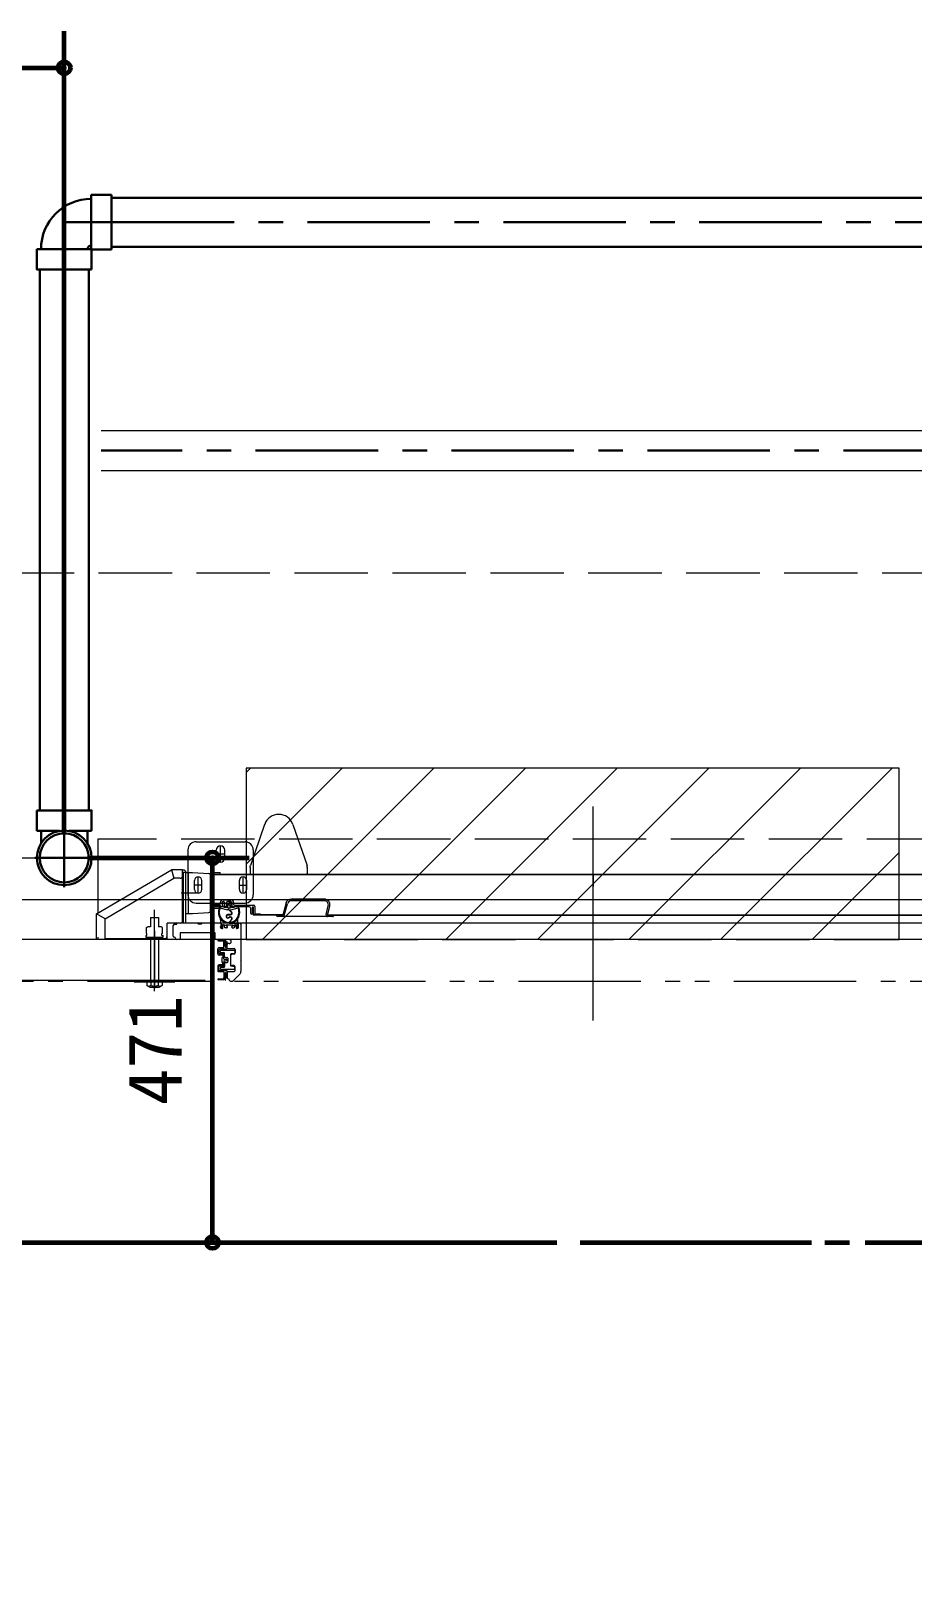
# Model space of a CAD drawing. Units: millimetres at full size, sheet at 1:30. Extents: x -16828 to 149130, y 47892 to 100313.
# Drawn here: x 922 to 2003, y 55072 to 56984 of the extents above; entities that cross this region are included whole.
import ezdxf
from ezdxf.enums import TextEntityAlignment as Align

# ---------------------------------------------------------------- set-up
doc = ezdxf.new("R2010")
doc.units = ezdxf.units.MM
doc.header["$LTSCALE"] = 30
doc.header["$PDMODE"] = 32
doc.header["$PDSIZE"] = 15
for name, pattern in [('CHAIN1', [8, 5, -1, 1, -1]), ('CHAIN2', [12, 9, -1, 1, -1]), ('DASHED3', [4, 3, -1]), ('DOUBLE_CHAIN1', [8.8, 5, -1, 0.6, -0.6, 0.6, -1]), ('LONG_CHAIN', [21, 18, -1, 1, -1])]:
    doc.linetypes.add(name, pattern=pattern)
for name, color, linetype, lineweight in [('0-0', 7, 'CHAIN2', 15), ('0-1', 7, 'Continuous', 15), ('2-0_通芯', 7, 'DOUBLE_CHAIN1', 15), ('2-2_間仕切り芯', 7, 'DOUBLE_CHAIN1', 15), ('3-2_AIHO56-排水接続', 7, 'Continuous', 15), ('3-4_AIHO30-厨房機器', 7, 'Continuous', 15), ('4-2_AIHO20-排水溝', 7, 'Continuous', 15), ('9-9_配管－汚水１：硬質塩ビ管（ＤＶ）', 2, 'Continuous', 30), ('9-B_配管－給湯１２：ＨＴＬＰ（ＵＸ）', 3, 'Continuous', 20), ('9-E_配管－給湯１：ＣＵＰ(Ｍ)', 1, 'Continuous', 60)]:
    doc.layers.add(name, color=color, linetype=linetype, lineweight=lineweight)
doc.styles.add('ＭＳ ゴシック', font='')
doc.styles.get('ＭＳ ゴシック').set_extended_font_data('MS Gothic')

msp = doc.modelspace()

# ---------------------------------------------------------------- linework, layer by layer
at = {"layer": '0-0', "color": 1, "lineweight": 60}
msp.add_line((-9565.04, 55500.86), (35684.96, 55500.86), dxfattribs=at)
at = {"layer": '0-1', "linetype": 'DASHED3'}
msp.add_line((284.96, 56320.86), (6009.96, 56320.86), dxfattribs=at)
at = {"layer": '0-1'}
msp.add_line((284.96, 55920.86), (5909.96, 55920.86), dxfattribs=at)
at = {"layer": '2-0_通芯', "color": 1, "lineweight": 60}
msp.add_line((-10727.74, 55500.86), (35684.96, 55500.86), dxfattribs=at)
at = {"layer": '2-2_間仕切り芯'}
msp.add_line((-1120.67, 55820.86), (7031.69, 55820.86), dxfattribs=at)
at = {"layer": '3-2_AIHO56-排水接続'}
msp.add_line((785.96, 55971.86), (935.96, 55971.86), dxfattribs=at)
at = {"layer": '3-4_AIHO30-厨房機器'}
for p, q in [((1185.96, 56076.52), (1191.3, 56081.86)), ((1185.96, 55964.27), (1303.55, 56081.86)), ((1205.8, 55871.86), (1415.8, 56081.86)), ((1318.06, 55871.86), (1528.06, 56081.86)), ((1430.31, 55871.86), (1640.31, 56081.86)), ((1542.56, 55871.86), (1752.56, 56081.86)), ((1654.81, 55871.86), (1864.81, 56081.86)), ((1767.07, 55871.86), (1977.07, 56081.86)), ((1208.47, 56012.84), (1190.96, 55962.38)), ((1242.95, 56012.84), (1260.46, 55962.38)), ((1114.46, 55981.56), (1114.46, 55926.56)), ((1124.46, 55991.56), (1184.46, 55991.56)), ((1149.21, 55971.81), (1149.21, 55981.31)), ((1154.46, 55966.56), (1154.46, 55986.56)), ((1159.71, 55971.81), (1159.71, 55981.31)), ((1194.46, 55981.56), (1194.46, 55926.56)), ((1879.32, 55871.86), (1985.96, 55978.5)), ((1002.46, 55903.15), (1094.19, 55957.36)), ((1094.19, 55957.36), (1097.06, 55946.86)), ((1108.96, 55956.86), (1107.96, 55956.86)), ((1190.71, 55960.33), (1190.71, 55952.86)), ((1190.71, 55960.3), (1190.71, 55958.86)), ((1260.71, 55960.33), (1260.71, 55952.86)), ((1012.96, 55897.16), (1097.06, 55946.86)), ((1104.96, 55946.86), (1097.06, 55946.86)), ((1111.73, 55953.86), (1107.96, 55953.86)), ((1111.96, 55953.86), (1119.96, 55953.86)), ((1111.96, 55891.86), (1111.96, 55953.86)), ((1114.96, 55903.86), (1114.96, 55953.86)), ((1119.96, 55953.86), (1140.06, 55952.81)), ((1122.46, 55933.06), (1122.46, 55944.06)), ((1131.46, 55933.06), (1131.46, 55944.06)), ((1141.96, 55906.91), (1141.96, 55950.81)), ((1143.96, 55953.86), (1153.96, 55953.86)), ((1144.46, 55913.86), (1144.46, 55951.86)), ((1144.46, 55951.86), (2077.46, 55951.86)), ((1144.86, 55914.26), (1144.86, 55951.46)), ((1144.86, 55951.46), (1610.56, 55951.46)), ((1153.96, 55951.86), (1153.96, 55953.86)), ((1177.46, 55933.06), (1177.46, 55944.06)), ((1186.46, 55933.06), (1186.46, 55944.06)), ((1610.56, 55951.46), (1610.56, 55936.86)), ((1610.56, 55936.86), (1611.36, 55936.86)), ((1610.96, 55936.86), (1610.96, 55951.86)), ((1611.36, 55951.46), (2077.06, 55951.46)), ((1611.36, 55936.86), (1611.36, 55951.46)), ((1124.46, 55916.56), (1184.46, 55916.56)), ((1144.86, 55919.86), (1145.86, 55919.86)), ((1145.86, 55919.86), (1145.86, 55916.86)), ((1154.26, 55916.86), (1154.26, 55917.36)), ((1156.26, 55916.86), (1156.26, 55913.06)), ((1157.26, 55920.36), (1167.46, 55920.36)), ((1159.26, 55911.86), (1159.26, 55916.86)), ((1166.91, 55918.31), (1161.26, 55913.76)), ((1161.26, 55916.36), (1161.26, 55913.06)), ((1166.46, 55918.36), (1163.26, 55918.36)), ((1165.26, 55916.34), (1167.44, 55918.1)), ((1168.46, 55913.76), (1165.26, 55916.34)), ((1168.46, 55913.06), (1168.46, 55916.36)), ((1170.46, 55917.36), (1170.46, 55914.86)), ((1234.61, 55916.77), (1230.61, 55901.86)), ((1281.51, 55921.36), (1241.21, 55921.36)), ((1281.51, 55919.36), (1241.21, 55919.36)), ((1002.46, 55871.86), (1002.46, 55903.15)), ((1012.96, 55897.16), (1002.46, 55903.15)), ((1012.96, 55871.86), (1012.96, 55897.16)), ((1153.96, 55909.86), (1143.96, 55909.86)), ((1144.46, 55913.86), (1154.32, 55913.86)), ((1153.98, 55914.26), (1144.86, 55914.26)), ((1145.36, 55912.86), (1153.61, 55912.86)), ((1157.06, 55911.86), (1145.36, 55911.86)), ((1153.61, 55914.36), (1146.36, 55914.36)), ((1146.46, 55914.26), (1146.46, 55914.36)), ((1146.86, 55915.86), (1153.26, 55915.86)), ((1151.86, 55905.76), (1151.86, 55904.86)), ((1152.46, 55913.86), (1152.46, 55914.26)), ((1152.84, 55904.52), (1152.85, 55905.84)), ((1155.96, 55911.87), (1153.39, 55912.36)), ((1153.73, 55910.67), (1162.86, 55908.06)), ((1153.96, 55911.86), (1153.96, 55909.86)), ((1154.04, 55897.66), (1154.29, 55893.66)), ((1154.06, 55913.86), (1154.06, 55914.21)), ((1156.28, 55912.22), (1155.96, 55911.87)), ((1156.26, 55913.06), (1157.06, 55913.06)), ((1156.34, 55911.75), (1156.28, 55912.22)), ((1158.42, 55911.36), (1156.34, 55911.75)), ((1157.06, 55913.06), (1157.06, 55911.86)), ((1158.74, 55911.71), (1158.42, 55911.36)), ((1158.8, 55911.24), (1158.74, 55911.71)), ((1161.86, 55910.66), (1158.8, 55911.24)), ((1161.86, 55911.86), (1159.26, 55911.86)), ((1161.26, 55913.06), (1162.61, 55913.06)), ((1162.51, 55913.06), (1161.86, 55910.66)), ((1162.61, 55913.06), (1162.61, 55912.61)), ((1164.47, 55908.06), (1162.86, 55908.06)), ((1166.36, 55902.41), (1163.36, 55902.41)), ((1163.36, 55901.91), (1166.62, 55901.91)), ((1163.51, 55913.9), (1164.55, 55914.74)), ((1163.51, 55910.56), (1163.51, 55913.9)), ((1165.71, 55910.06), (1164.01, 55910.06)), ((1164.34, 55898.71), (1165.1, 55899.22)), ((1164.47, 55908.06), (1167.49, 55905.49)), ((1165.38, 55898.81), (1164.62, 55898.3)), ((1164.86, 55913.06), (1164.86, 55912.61)), ((1165.17, 55914.74), (1166.21, 55913.9)), ((1165.25, 55908.06), (1166.86, 55908.06)), ((1167.82, 55905.88), (1165.25, 55908.06)), ((1166.21, 55913.9), (1166.21, 55910.56)), ((1166.86, 55908.06), (1175.99, 55910.67)), ((1167.11, 55912.61), (1167.11, 55913.06)), ((1167.11, 55913.06), (1168.46, 55913.06)), ((1167.86, 55910.66), (1167.21, 55913.06)), ((1189.36, 55911.86), (1167.86, 55911.86)), ((1170.92, 55911.24), (1167.86, 55910.66)), ((1170.98, 55911.71), (1170.92, 55911.24)), ((1171.3, 55911.36), (1170.98, 55911.71)), ((1173.38, 55911.75), (1171.3, 55911.36)), ((1171.46, 55913.86), (1194.86, 55913.86)), ((1173.44, 55912.22), (1173.38, 55911.75)), ((1173.76, 55911.87), (1173.44, 55912.22)), ((1176.33, 55912.36), (1173.76, 55911.87)), ((1175.43, 55893.66), (1175.68, 55897.66)), ((1176.87, 55905.84), (1176.88, 55904.52)), ((1177.86, 55904.86), (1177.86, 55905.76)), ((1191.36, 55903.86), (1191.36, 55909.86)), ((1193.36, 55902.86), (1192.36, 55902.86)), ((1193.36, 55911.11), (1193.36, 55902.86)), ((1194.46, 55909.86), (1194.46, 55901.86)), ((1194.86, 55909.86), (1194.46, 55909.86)), ((1230.61, 55901.86), (1194.46, 55901.86)), ((1194.86, 55902.26), (1194.86, 55911.11)), ((1230.61, 55902.26), (1194.86, 55902.26)), ((1196.36, 55912.36), (1196.36, 55904.36)), ((1197.36, 55903.36), (1202.86, 55903.36)), ((1202.86, 55903.36), (1202.86, 55902.36)), ((1223.11, 55901.36), (1223.11, 55901.86)), ((1291.42, 55899.86), (1224.61, 55899.86)), ((1230.61, 55901.86), (1230.61, 55902.26)), ((1232.54, 55901.34), (1236.38, 55915.65)), ((1283.67, 55902.34), (1286.36, 55913.15)), ((1285.61, 55901.86), (1288.3, 55912.67)), ((1285.61, 55901.86), (2027.46, 55901.86)), ((1285.71, 55902.26), (1285.71, 55901.86)), ((1285.71, 55902.26), (2027.06, 55902.26)), ((1292.87, 55900.97), (1293.11, 55901.86)), ((1088.96, 55871.86), (1088.96, 55891.86)), ((2045.61, 55891.86), (1088.96, 55891.86)), ((1096.46, 55875.86), (1096.46, 55888.86)), ((1098.46, 55890.86), (1100.76, 55890.86)), ((1100.96, 55891.06), (1100.96, 55891.66)), ((1104.96, 55879.86), (1104.96, 55872.86)), ((1147.96, 55879.86), (1104.96, 55879.86)), ((1126.96, 55891.06), (1126.96, 55891.66)), ((1130.76, 55890.86), (1127.16, 55890.86)), ((1130.96, 55891.66), (1130.96, 55891.06)), ((1147.96, 55872.86), (1147.96, 55879.86)), ((1154.29, 55893.66), (1154.29, 55891.86)), ((1154.41, 55887.86), (1155.11, 55887.86)), ((1154.41, 55886.86), (1154.41, 55887.86)), ((1154.73, 55886.88), (1154.99, 55886.03)), ((1154.74, 55887.16), (1155.22, 55887.99)), ((1154.79, 55893.66), (1154.96, 55896.43)), ((1154.79, 55891.86), (1154.79, 55893.66)), ((1155.11, 55891.36), (1155.11, 55887.86)), ((1155.26, 55888.14), (1155.26, 55891.26)), ((1160.38, 55891.76), (1155.76, 55891.76)), ((1155.89, 55885.46), (1156.26, 55885.46)), ((1155.91, 55885.36), (1156.66, 55885.36)), ((1156.26, 55889.86), (1159.31, 55889.86)), ((1156.26, 55885.47), (1156.26, 55889.86)), ((1157.16, 55885.86), (1157.16, 55889.36)), ((1158.96, 55889.36), (1158.96, 55887.86)), ((1159.31, 55889.46), (1159.31, 55889.86)), ((1161.31, 55889.16), (1159.61, 55889.16)), ((1160.38, 55891.76), (1160.46, 55891.56)), ((1160.54, 55891.76), (1160.46, 55891.56)), ((1162.21, 55886.36), (1160.46, 55886.36)), ((1165.38, 55891.76), (1160.54, 55891.76)), ((1161.61, 55889.46), (1161.61, 55889.86)), ((1161.61, 55889.86), (1169.31, 55889.86)), ((1161.96, 55888.16), (1161.96, 55889.36)), ((1167.64, 55896.16), (1164.52, 55892.84)), ((1165.21, 55892.84), (1168, 55895.82)), ((1165.38, 55891.76), (1165.46, 55891.56)), ((1165.54, 55891.76), (1165.46, 55891.56)), ((1165.54, 55891.76), (1170.38, 55891.76)), ((1168.71, 55886.36), (1170.46, 55886.36)), ((1168.96, 55888.16), (1168.96, 55889.36)), ((1169.31, 55889.46), (1169.31, 55889.86)), ((1169.61, 55889.16), (1171.31, 55889.16)), ((1170.38, 55891.76), (1170.46, 55891.56)), ((1170.54, 55891.76), (1170.46, 55891.56)), ((1170.54, 55891.76), (1175.16, 55891.76)), ((1171.96, 55889.36), (1171.96, 55887.86)), ((1173.76, 55885.86), (1173.76, 55889.36)), ((1175.01, 55885.36), (1174.26, 55885.36)), ((1174.66, 55885.46), (1174.66, 55889.86)), ((1175.03, 55885.46), (1174.66, 55885.46)), ((1174.76, 55896.43), (1174.93, 55893.66)), ((1174.93, 55893.66), (1174.93, 55891.86)), ((1175.43, 55891.86), (1175.43, 55893.66)), ((1175.66, 55888.14), (1175.66, 55891.26)), ((1176.18, 55887.16), (1175.7, 55887.99)), ((1175.81, 55891.36), (1175.81, 55887.86)), ((1176.51, 55887.86), (1175.81, 55887.86)), ((1176.19, 55886.88), (1175.93, 55886.03)), ((1176.51, 55886.86), (1176.51, 55887.86)), ((1179.46, 55891.86), (1179.46, 55832.93)), ((1164.96, 55871.86), (991.97, 55871.86)), ((1085.96, 55872.86), (1012.96, 55872.86)), ((1068.46, 55871.86), (1068.46, 55821.86)), ((1078.46, 55871.86), (1078.46, 55821.86)), ((1157.46, 55871.16), (1150.96, 55871.16)), ((1151.06, 55854.36), (1151.06, 55860.51)), ((1151.96, 55870.16), (1157.06, 55870.16)), ((1158.06, 55861.51), (1152.06, 55861.51)), ((1152.46, 55859.03), (1152.46, 55855.4)), ((1161.47, 55860.1), (1153.45, 55860.03)), ((1158.56, 55862.01), (1158.56, 55868.66)), ((1159.96, 55868.66), (1159.96, 55863.06)), ((1160.06, 55863.86), (1160.06, 55871.46)), ((1160.46, 55862.56), (1160.96, 55862.56)), ((1161.96, 55869.16), (1161.46, 55868.66)), ((1161.46, 55868.66), (1161.46, 55863.06)), ((1162.46, 55869.16), (1161.96, 55869.16)), ((1162.46, 55861.1), (1162.46, 55869.16)), ((1164.96, 55866.86), (1163.46, 55866.86)), ((1163.46, 55860.86), (1170.96, 55860.86)), ((1172.46, 55859.36), (1172.46, 55855.36)), ((1157.06, 55852.86), (1152.56, 55852.86)), ((1157.06, 55840.86), (1152.56, 55840.86)), ((1157.47, 55854.37), (1153.45, 55854.4)), ((1153.96, 55856.86), (1153.96, 55857.61)), ((1170.96, 55858.61), (1154.96, 55858.61)), ((1154.96, 55855.86), (1158.46, 55855.86)), ((1157.06, 55849.86), (1156.46, 55849.86)), ((1157.06, 55852.86), (1157.06, 55849.86)), ((1157.06, 55840.86), (1157.06, 55843.86)), ((1158.46, 55848.33), (1158.46, 55853.37)), ((1158.46, 55845.4), (1158.46, 55840.35)), ((1158.92, 55847.83), (1161.77, 55847.61)), ((1158.92, 55845.9), (1161.77, 55846.11)), ((1159.46, 55850.86), (1159.46, 55854.86)), ((1159.46, 55842.86), (1159.46, 55838.86)), ((1160.46, 55849.86), (1162.46, 55849.86)), ((1160.46, 55843.86), (1162.46, 55843.86)), ((1163.46, 55848.86), (1163.46, 55844.86)), ((1166.46, 55853.24), (1166.46, 55840.48)), ((1166.46, 55847.09), (1166.86, 55846.86)), ((1166.46, 55846.63), (1166.86, 55846.86)), ((1166.46, 55846.63), (1166.86, 55846.86)), ((1171.09, 55854.74), (1167.32, 55854.23)), ((1170.96, 55853.86), (1168.46, 55853.86)), ((1170.96, 55839.86), (1168.46, 55839.86)), ((1171.96, 55857.61), (1171.96, 55855.73)), ((1179.46, 55847.09), (1179.06, 55846.86)), ((1179.46, 55846.63), (1179.06, 55846.86)), ((1048.46, 55821.86), (1048.46, 55819.86)), ((1048.46, 55819.86), (1048.46, 55821.86)), ((1098.46, 55819.86), (1098.46, 55821.86)), ((1157.46, 55822.56), (1150.96, 55822.56)), ((1151.06, 55839.36), (1151.06, 55833.21)), ((1151.96, 55823.56), (1157.06, 55823.56)), ((1158.06, 55832.21), (1152.06, 55832.21)), ((1152.46, 55834.69), (1152.46, 55838.32)), ((1157.47, 55839.35), (1153.45, 55839.32)), ((1161.47, 55833.62), (1153.45, 55833.69)), ((1153.96, 55836.86), (1153.96, 55836.11)), ((1154.96, 55837.86), (1158.46, 55837.86)), ((1170.96, 55835.11), (1154.96, 55835.11)), ((1158.56, 55831.71), (1158.56, 55825.06)), ((1159.96, 55825.06), (1159.96, 55830.66)), ((1160.06, 55829.86), (1160.06, 55822.26)), ((1160.46, 55831.16), (1160.96, 55831.16)), ((1161.46, 55825.06), (1161.46, 55830.66)), ((1161.96, 55824.56), (1161.46, 55825.06)), ((1162.46, 55824.56), (1161.96, 55824.56)), ((1162.46, 55832.62), (1162.46, 55824.56)), ((1163.46, 55832.86), (1170.96, 55832.86)), ((1166.46, 55820.86), (1169.05, 55820.86)), ((1167.32, 55839.49), (1171.09, 55838.98)), ((1169.75, 55821.15), (1178, 55829.4)), ((1171.96, 55836.11), (1171.96, 55837.99)), ((1172.46, 55834.36), (1172.46, 55838.36)), ((1048.46, 55819.86), (1098.46, 55819.86)), ((1064.22, 55819.86), (1064.22, 55815.51)), ((1067.77, 55813.46), (1064.22, 55815.51)), ((1068.84, 55819.86), (1068.84, 55815.51)), ((1078.08, 55819.86), (1078.08, 55815.51)), ((1082.7, 55819.86), (1082.7, 55815.51))]:
    msp.add_line(p, q, dxfattribs=at)
at = {"layer": '3-4_AIHO30-厨房機器', "linetype": 'LONG_CHAIN'}
for p, q in [((1610.96, 55772.59), (1610.96, 56034.92)), ((1159.71, 55976.56), (1149.21, 55976.56)), ((1131.46, 55938.56), (1122.46, 55938.56)), ((1126.96, 55928.56), (1126.96, 55948.56)), ((1177.46, 55938.56), (1186.46, 55938.56)), ((1181.96, 55928.56), (1181.96, 55948.56)), ((1106.04, 55928.86), (1124.4, 55928.86)), ((1073.46, 55808.61), (1073.46, 55908.06)), ((1073.46, 55882.36), (1073.46, 55812.12))]:
    msp.add_line(p, q, dxfattribs=at)
at = {"layer": '3-4_AIHO30-厨房機器', "linetype": 'DASHED3'}
for p, q in [((1004.04, 55994.76), (1004.04, 55871.86)), ((3116.04, 55994.76), (1004.04, 55994.76)), ((1108.96, 55891.86), (1108.96, 55953.86)), ((1068.46, 55898.86), (1068.46, 55887.36)), ((1068.46, 55898.86), (1078.46, 55898.86)), ((1078.46, 55898.86), (1078.46, 55887.36)), ((1064.26, 55879.36), (1063.64, 55879.36)), ((1064.26, 55876.86), (1064.26, 55879.36)), ((1068.46, 55887.36), (1065.21, 55887.36)), ((1081.71, 55887.36), (1078.46, 55887.36)), ((1083.27, 55879.36), (1082.66, 55879.36)), ((1082.66, 55876.86), (1082.66, 55879.36)), ((3116.04, 55871.86), (1004.04, 55871.86)), ((1062.96, 55876.86), (1064.26, 55876.86)), ((1062.96, 55876.86), (1062.96, 55874.86)), ((1062.96, 55874.86), (1083.96, 55874.86)), ((1082.66, 55876.86), (1083.96, 55876.86)), ((1083.96, 55874.86), (1083.96, 55876.86))]:
    msp.add_line(p, q, dxfattribs=at)
msp.add_lwpolyline([(1185.96, 55871.86), (1985.96, 55871.86), (1985.96, 56081.86), (1185.96, 56081.86)], close=True, dxfattribs=at)
at = {"layer": '3-4_AIHO30-厨房機器'}
for points in [[(1107.96, 55894.86), (1107.96, 55957.36), (1094.19, 55957.36)], [(1190.71, 55959.97), (1190.71, 55960.25), (1190.73, 55960.63), (1190.76, 55961.06), (1190.8, 55961.45), (1190.86, 55961.89), (1190.96, 55962.38)], [(1260.71, 55959.97), (1260.71, 55960.25), (1260.69, 55960.63), (1260.66, 55961.06), (1260.62, 55961.45), (1260.56, 55961.89), (1260.46, 55962.38)], [(1111.96, 55903.86), (1119.96, 55903.86), (1140.06, 55904.91)], [(1171.61, 55889.46), (1171.61, 55889.86), (1174.66, 55889.86)], [(3160.96, 55871.86), (510.96, 55871.86), (510.96, 55046.86), (-39.04, 55046.86), (-39.04, 52846.86), (3160.96, 52846.86)], [(1160.46, 55871.86), (1160.46, 55863.86), (1160.06, 55863.86)], [(1157.06, 55843.86), (1156.46, 55843.86), (1156.46, 55849.86)], [(1135.46, 55821.86), (560.96, 55821.86), (560.96, 54996.86), (10.96, 54996.86), (10.96, 52896.86), (3160.96, 52896.86)], [(1098.46, 55821.86), (1098.46, 55819.86), (1048.46, 55819.86)], [(1160.46, 55821.86), (1160.46, 55829.86), (1160.06, 55829.86)], [(1064.22, 55815.51), (1064.51, 55815.36), (1064.9, 55815.16), (1065.24, 55815.03), (1065.56, 55814.93), (1065.88, 55814.86), (1066.21, 55814.81), (1066.53, 55814.8), (1066.86, 55814.81), (1067.18, 55814.86), (1067.5, 55814.93), (1067.82, 55815.03), (1068.16, 55815.16), (1068.56, 55815.36), (1068.84, 55815.51)], [(1067.77, 55813.46), (1079.15, 55813.46), (1082.7, 55815.51)], [(1068.84, 55815.51), (1069.41, 55815.36), (1070.21, 55815.16), (1070.89, 55815.03), (1071.52, 55814.93), (1072.16, 55814.86), (1072.81, 55814.81), (1073.46, 55814.8), (1074.11, 55814.81), (1074.76, 55814.86), (1075.4, 55814.93), (1076.03, 55815.03), (1076.71, 55815.16), (1077.51, 55815.36), (1078.08, 55815.51)], [(1078.08, 55815.51), (1078.36, 55815.36), (1078.76, 55815.16), (1079.1, 55815.03), (1079.42, 55814.93), (1079.74, 55814.86), (1080.06, 55814.81), (1080.39, 55814.8), (1080.71, 55814.81), (1081.04, 55814.86), (1081.36, 55814.93), (1081.68, 55815.03), (1082.01, 55815.16), (1082.41, 55815.36), (1082.7, 55815.51)]]:
    msp.add_lwpolyline(points, dxfattribs=at)
at = {"layer": '3-4_AIHO30-厨房機器', "linetype": 'DASHED3'}
for points in [[(1063.64, 55879.36), (1063.64, 55886.46), (1065.21, 55887.36)], [(1083.27, 55879.36), (1083.27, 55886.46), (1081.71, 55887.36)]]:
    msp.add_lwpolyline(points, dxfattribs=at)
at = {"layer": '3-4_AIHO30-厨房機器'}
for centre, radius, start, end in [((1225.71, 56006.86), 18.25, 19.20591, 160.79557), ((1124.46, 55981.56), 10, 90, 180), ((1154.46, 55981.31), 5.25, 0, 180), ((1184.46, 55981.56), 10, 0, 90), ((1108.96, 55953.86), 3, 0, 90), ((1154.46, 55971.81), 5.25, 180, 0), ((1104.96, 55949.86), 3, 270, 0), ((1126.96, 55944.06), 4.5, 0, 180), ((1139.96, 55950.81), 2, 0, 87), ((1143.96, 55951.86), 2, 90, 180), ((1181.96, 55944.06), 4.5, 0, 180), ((1191.71, 55952.86), 1, 180, 270), ((1259.71, 55952.86), 1, 270, 0), ((1124.46, 55926.56), 10, 180, 270), ((1126.96, 55933.06), 4.5, 180, 0), ((1146.86, 55916.86), 1, 180, 270), ((1153.26, 55916.86), 1, 270, 0), ((1157.26, 55917.36), 3, 90, 180), ((1157.76, 55916.86), 1.5, 0, 180), ((1163.26, 55916.36), 2, 90, 180), ((1166.46, 55916.36), 2, 0, 90), ((1167.46, 55917.36), 3, 0, 90), ((1181.96, 55933.06), 4.5, 180, 0), ((1184.46, 55926.56), 10, 270, 0), ((1241.21, 55914.36), 7, 90.00001, 165), ((1241.21, 55914.36), 5, 90.00002, 165.00001), ((1281.51, 55914.36), 7, 346, 90), ((1281.51, 55914.36), 5, 346, 90), ((1139.96, 55906.91), 2, 273, 0), ((1143.96, 55911.86), 2, 180, 270), ((1146.36, 55915.86), 1.5, 180, 270), ((1145.36, 55912.36), 0.5, 90, 270), ((1166.86, 55905.76), 15, 153.89612, 180), ((1164.86, 55904.86), 13, 180, 213.64165), ((1164.86, 55904.86), 12.03, 179.67175, 268.38866), ((1166.86, 55905.76), 14.01, 159.50431, 179.67175), ((1153.61, 55913.61), 0.75, 270, 90), ((1163.36, 55900.16), 2.25, 90, 304.06959), ((1163.36, 55900.16), 1.75, 90, 304.06959), ((1161.86, 55912.61), 0.75, 270, 0), ((1164.01, 55910.56), 0.5, 180, 270), ((1164.86, 55914.35), 0.5, 51.14663, 128.85337), ((1166.36, 55897.36), 2.25, 316.86048, 124.06959), ((1164.86, 55904.86), 12.03, 271.65498, 358.39078), ((1166.36, 55897.36), 1.75, 316.86048, 124.06959), ((1165.71, 55910.56), 0.5, 270, 0), ((1166.36, 55904.16), 2.25, 270, 49.63405), ((1166.36, 55904.16), 1.75, 270, 49.63405), ((1167.86, 55912.61), 0.75, 180, 270), ((1171.46, 55914.86), 1, 180, 270), ((1164.86, 55904.86), 13, 326.35835, 0), ((1162.86, 55905.76), 14.01, 0.32825, 20.49569), ((1162.86, 55905.76), 15, 0, 26.10388), ((1189.36, 55909.86), 2, 0, 90), ((1192.36, 55903.86), 1, 180, 270), ((1194.11, 55911.11), 0.75, 0, 180), ((1194.86, 55912.36), 1.5, 0, 90), ((1196.36, 55903.86), 1.5, 180, 270), ((1197.36, 55904.36), 1, 180, 270), ((1224.61, 55901.36), 1.5, 180, 270), ((1230.61, 55901.86), 2, 270, 345), ((1285.61, 55901.86), 2, 166, 270), ((1291.42, 55901.36), 1.5, 270.00006, 345.00002), ((1098.46, 55888.86), 2, 90, 180), ((1100.76, 55891.06), 0.2, 270, 0), ((1101.16, 55891.66), 0.2, 90, 180), ((1104.96, 55894.86), 3, 270, 0), ((1126.76, 55891.66), 0.2, 0, 90), ((1127.16, 55891.06), 0.2, 180, 270), ((1130.76, 55891.06), 0.2, 270, 0), ((1131.16, 55891.66), 0.2, 90, 180), ((1155.91, 55886.86), 1.5, 180, 270), ((1154.61, 55891.36), 0.5, 0, 90), ((1155, 55887.01), 0.3, 150, 205.44977), ((1164.86, 55904.86), 13, 220.40494, 319.59506), ((1155.89, 55886.46), 1, 205.44977, 270), ((1154.96, 55888.14), 0.3, 330, 0), ((1155.76, 55891.26), 0.5, 90, 180), ((1156.66, 55885.86), 0.5, 270, 0), ((1157.66, 55889.36), 0.5, 90, 180), ((1158.46, 55889.36), 0.5, 0, 90), ((1160.46, 55887.86), 1.5, 180, 270), ((1159.61, 55889.46), 0.3, 180, 270), ((1161.31, 55889.46), 0.3, 270, 0), ((1162.46, 55889.36), 0.5, 90, 180), ((1162.26, 55888.16), 0.3, 180, 270), ((1162.21, 55887.11), 0.75, 270, 90), ((1168.71, 55887.11), 0.75, 90, 270), ((1168.46, 55889.36), 0.5, 0, 90), ((1168.66, 55888.16), 0.3, 270, 0), ((1169.61, 55889.46), 0.3, 180, 270), ((1170.46, 55887.86), 1.5, 270, 0), ((1171.31, 55889.46), 0.3, 270, 0), ((1172.46, 55889.36), 0.5, 90, 180), ((1173.26, 55889.36), 0.5, 0, 90), ((1174.26, 55885.86), 0.5, 180, 270), ((1175.01, 55886.86), 1.5, 270, 0), ((1175.03, 55886.46), 1, 270, 334.55023), ((1175.16, 55891.26), 0.5, 0, 90), ((1175.96, 55888.14), 0.3, 180, 210), ((1176.31, 55891.36), 0.5, 90, 180), ((1175.92, 55887.01), 0.3, 334.55023, 30), ((1177.96, 55890.36), 1.5, 0, 90), ((1085.96, 55875.86), 3, 270, 0), ((1097.46, 55875.86), 1, 180, 270), ((1097.46, 55872.86), 2, 0, 90), ((1100.46, 55872.86), 1, 180, 270), ((1103.96, 55872.86), 1, 270, 0), ((1148.96, 55872.86), 1, 180, 270), ((1151.96, 55871.16), 1, 180, 270), ((1152.06, 55860.51), 1, 90, 180), ((1153.46, 55859.03), 1, 90.5, 180), ((1157.06, 55868.66), 1.5, 0, 90), ((1157.46, 55868.66), 2.5, 0, 90), ((1158.06, 55862.01), 0.5, 270, 0), ((1160.46, 55863.06), 0.5, 180, 270), ((1160.96, 55863.06), 0.5, 270, 0), ((1161.46, 55861.1), 1, 270.5, 0), ((1163.46, 55865.86), 1, 90, 180), ((1163.46, 55861.86), 1, 180, 270), ((1164.96, 55869.36), 2.5, 270, 90), ((1170.96, 55859.36), 1.5, 0, 90), ((1152.56, 55854.36), 1.5, 180, 270), ((1152.56, 55839.36), 1.5, 90, 180), ((1153.46, 55855.4), 1, 180, 269.5), ((1154.96, 55857.61), 1, 90, 180), ((1154.96, 55856.86), 1, 180, 270), ((1157.46, 55853.37), 1, 0, 89.5), ((1157.46, 55840.35), 1, 270.5, 0), ((1158.46, 55854.86), 1, 0, 90), ((1158.96, 55848.32), 0.5, 180, 265.63765), ((1158.96, 55845.4), 0.5, 94.36235, 180), ((1160.46, 55850.86), 1, 180, 270), ((1160.46, 55842.86), 1, 90, 180), ((1161.71, 55846.86), 0.75, 274.36235, 85.63765), ((1162.46, 55848.86), 1, 0, 90), ((1162.46, 55844.86), 1, 270, 0), ((1167.46, 55853.24), 1, 97.76517, 180), ((1168.46, 55851.86), 2, 90, 180), ((1168.46, 55841.86), 2, 180, 270), ((1167.46, 55840.48), 1, 180, 262.23483), ((1170.96, 55857.61), 1, 0, 90), ((1170.96, 55855.36), 1.5, 270, 0), ((1170.96, 55838.36), 1.5, 0, 90), ((1170.96, 55855.73), 1, 277.76517, 0), ((1151.96, 55822.56), 1, 90, 180), ((1152.06, 55833.21), 1, 180, 270), ((1153.46, 55838.32), 1, 90.5, 180), ((1153.46, 55834.69), 1, 180, 269.5), ((1154.96, 55836.86), 1, 90, 180), ((1154.96, 55836.11), 1, 180, 270), ((1157.06, 55825.06), 1.5, 270, 0), ((1157.46, 55825.06), 2.5, 270, 0), ((1158.06, 55831.71), 0.5, 0, 90), ((1158.46, 55838.86), 1, 270, 0), ((1160.46, 55830.66), 0.5, 90, 180), ((1160.96, 55830.66), 0.5, 0, 90), ((1161.46, 55832.62), 1, 0, 89.5), ((1163.46, 55831.86), 1, 90, 180), ((1163.46, 55824.86), 1, 180, 270), ((1163.46, 55821.86), 2, 0, 90), ((1166.46, 55821.86), 1, 180, 270), ((1169.05, 55821.86), 1, 270, 315), ((1170.96, 55836.11), 1, 270, 0), ((1170.96, 55834.36), 1.5, 270, 0), ((1170.96, 55837.99), 1, 0, 82.23483), ((1174.46, 55832.93), 5, 315, 0)]:
    msp.add_arc(centre, radius, start, end, dxfattribs=at)
at = {"layer": '4-2_AIHO20-排水溝'}
msp.add_line((3160.96, 55871.86), (1985.96, 55871.86), dxfattribs=at)
for points in [[(1985.96, 55871.86), (1985.96, 56081.86), (1185.96, 56081.86), (1185.96, 55871.86)], [(1185.96, 55871.86), (510.96, 55871.86), (510.96, 55046.86), (-39.04, 55046.86), (-39.04, 52846.86), (3160.96, 52846.86)]]:
    msp.add_lwpolyline(points, dxfattribs=at)
at = {"layer": '9-9_配管－汚水１：硬質塩ビ管（ＤＶ）'}
for p, q in [((1020.96, 56716.82), (1020.96, 56783.82)), ((4656.6, 56780.32), (1020.96, 56780.32)), ((1020.96, 56720.32), (4656.6, 56720.32)), ((929.46, 56717.32), (996.46, 56717.32)), ((996.46, 56692.32), (996.46, 56717.32)), ((932.96, 56692.32), (932.96, 56029.86)), ((992.96, 56029.86), (992.96, 56692.32)), ((929.46, 56004.86), (929.46, 56029.86)), ((929.46, 56004.86), (957.19, 56004.86)), ((934.46, 56004.86), (934.46, 55989.47)), ((996.46, 56004.86), (968.73, 56004.86)), ((991.46, 56004.86), (991.46, 55989.47))]:
    msp.add_line(p, q, dxfattribs=at)
at = {"layer": '9-9_配管－汚水１：硬質塩ビ管（ＤＶ）', "linetype": 'CHAIN1'}
for p, q in [((962.96, 56692.32), (962.96, 56750.32)), ((1020.96, 56750.32), (962.96, 56750.32)), ((1020.96, 56750.32), (4656.6, 56750.32)), ((962.96, 56029.86), (962.96, 56692.32)), ((962.96, 56029.86), (962.96, 56001.86)), ((962.96, 55935.86), (962.96, 56007.86)), ((926.96, 55971.86), (998.96, 55971.86))]:
    msp.add_line(p, q, dxfattribs=at)
at = {"layer": '9-9_配管－汚水１：硬質塩ビ管（ＤＶ）'}
for points in [[(1020.96, 56716.82), (995.96, 56716.82), (995.96, 56783.82), (1020.96, 56783.82)], [(996.46, 56692.32), (929.46, 56692.32), (929.46, 56717.32)], [(929.46, 56029.86), (996.46, 56029.86), (996.46, 56004.86)]]:
    msp.add_lwpolyline(points, dxfattribs=at)
msp.add_circle((962.96, 55971.86), 30, dxfattribs=at)
for centre, radius, start, end in [((995.96, 56717.32), 61.5, 90, 180), ((995.96, 56717.32), 4.5, 90, 180), ((962.96, 55971.86), 33.5, 0, 180), ((962.96, 55971.86), 33.5, 180, 270), ((962.96, 55971.86), 33.5, 270, 0)]:
    msp.add_arc(centre, radius, start, end, dxfattribs=at)
at = {"layer": '9-B_配管－給湯１２：ＨＴＬＰ（ＵＸ）'}
for p, q in [((4703.77, 56494.89), (1007.96, 56494.89)), ((1007.96, 56446.29), (4716.35, 56446.29))]:
    msp.add_line(p, q, dxfattribs=at)
at = {"layer": '9-B_配管－給湯１２：ＨＴＬＰ（ＵＸ）', "color": 2, "linetype": 'CHAIN1', "lineweight": 30}
msp.add_line((4707.44, 56470.59), (1007.96, 56470.59), dxfattribs=at)
at = {"layer": '9-E_配管－給湯１：ＣＵＰ(Ｍ)'}
for p, q in [((962.96, 56001.86), (962.96, 56984.18)), ((184.96, 56939.18), (962.96, 56939.18)), ((992.96, 55971.86), (1189.53, 55971.86)), ((1144.53, 55500.86), (1144.53, 55971.86)), ((1062.02, 55500.86), (1189.53, 55500.86))]:
    msp.add_line(p, q, dxfattribs=at)
for p in [(962.96, 56939.18), (1144.53, 55971.86), (1144.53, 55500.86)]:
    msp.add_point(p, dxfattribs=at)

# ---------------------------------------------------------------- texts
at = {"layer": '9-E_配管－給湯１：ＣＵＰ(Ｍ)', "style": 'ＭＳ ゴシック'}
msp.add_text('471', height=65.98, rotation=90, dxfattribs=at).set_placement((1126.53, 55668.86), align=Align.BOTTOM_LEFT)

doc.saveas('drawing.dxf')
